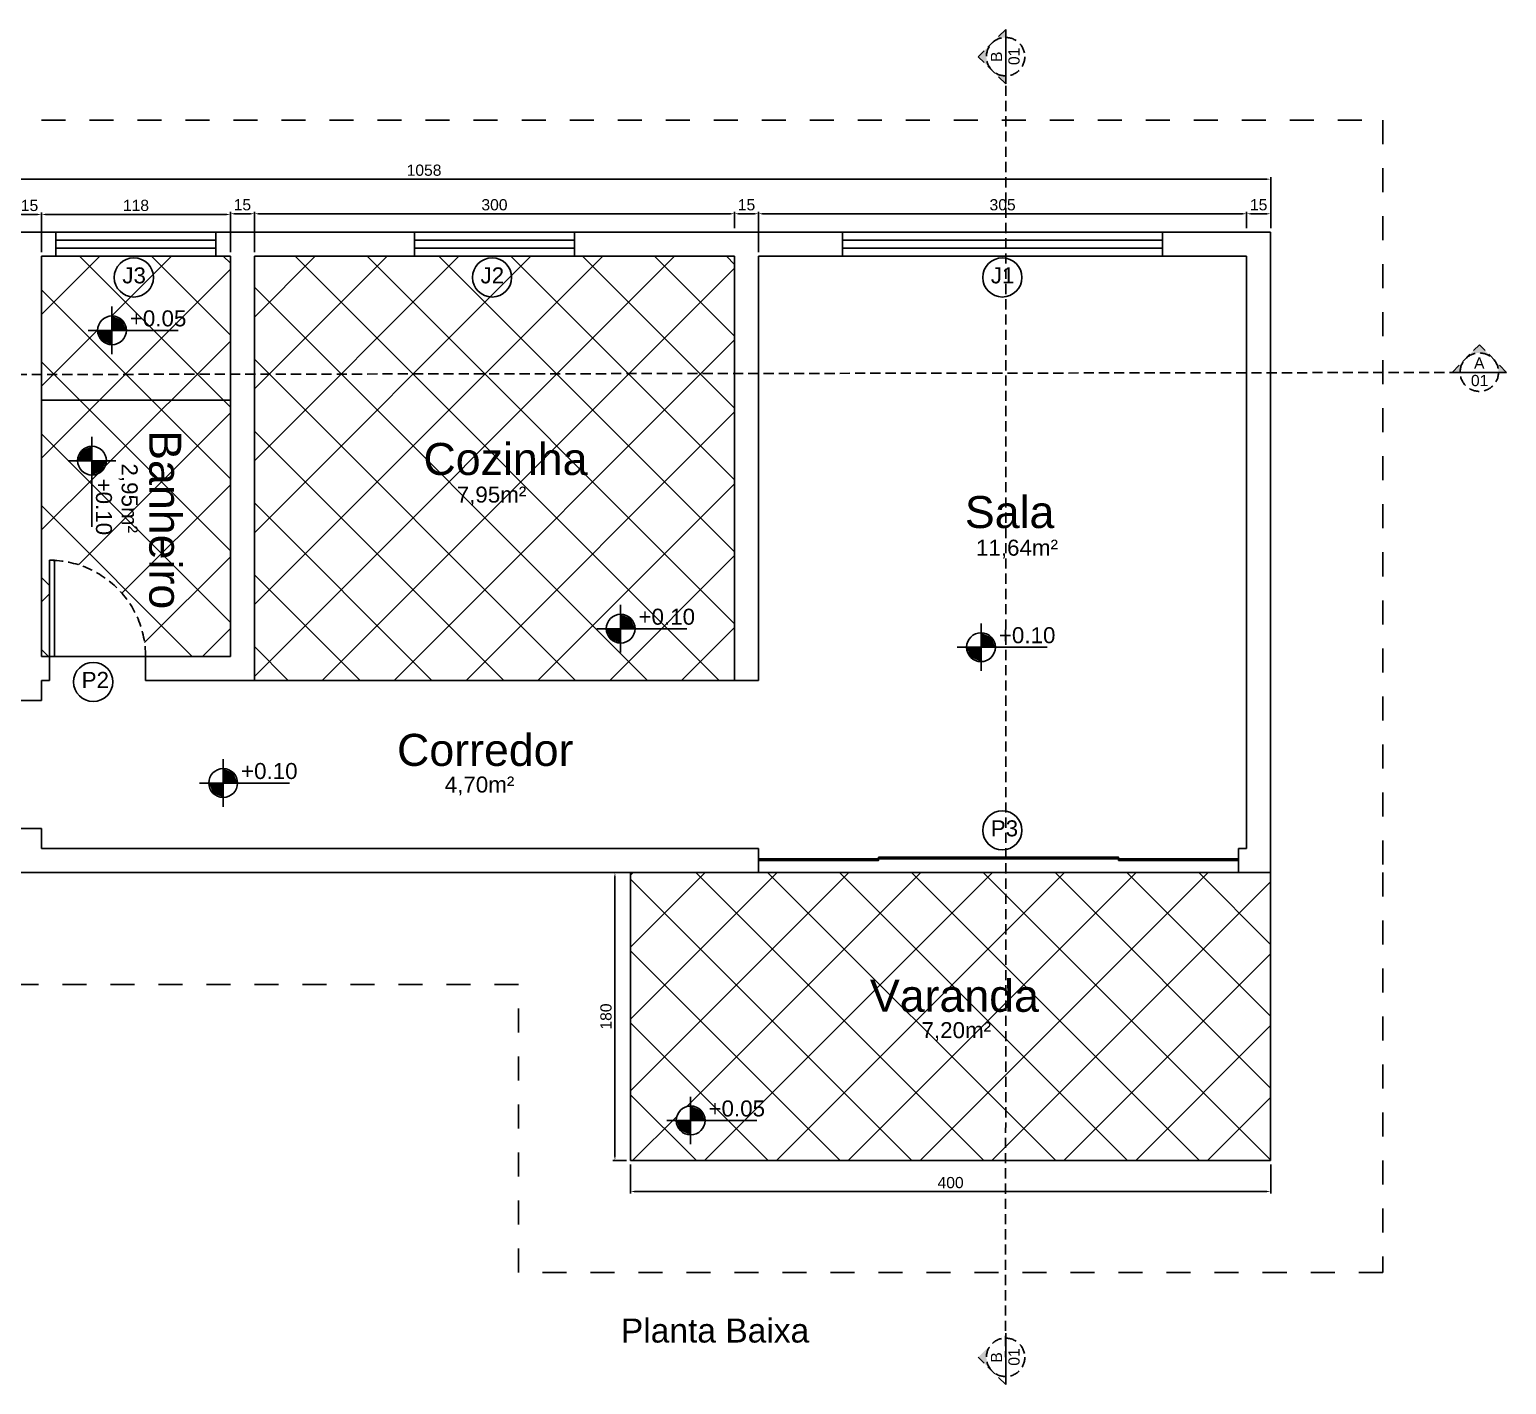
# Model space of a CAD drawing. Header units: millimetres. Extents: x -4297 to -1198, y -429 to 1112.
# Drawn here: x -3728 to -2805, y 266 to 1112 of the extents above; entities that cross this region are included whole.
import ezdxf

# ---------------------------------------------------------------- set-up
doc = ezdxf.new("R2010")
doc.units = ezdxf.units.MM
doc.linetypes.add('JIS_02_1.0', pattern=[2, 1, -1])
doc.linetypes.add('TRACEJADA2', pattern=[9.525, 6.35, -3.175])
for name, color, linetype in [('AMARELA', 50, 'Continuous'), ('AZULEJO', 132, 'Continuous'), ('Camada1', 200, 'TRACEJADA2'), ('Projeção', 10, 'JIS_02_1.0'), ('VERDE', 70, 'Continuous')]:
    doc.layers.add(name, color=color, linetype=linetype)
doc.styles.add('Anotativo', font='arial.ttf')
doc.styles.get("Standard").update_dxf_attribs({"font": 'arial.ttf'})
doc.styles.add('T20', font='arial.ttf', dxfattribs={"height": 15})
doc.dimstyles.new('Cota', dxfattribs={"dimtxt": 7, "dimasz": 2.5, "dimexe": 1.25, "dimexo": 2.5, "dimgap": 2, "dimtad": 1, "dimtxsty": 'Standard', "dimcen": 2.5, "dimclrd": 256, "dimclre": 256, "dimadec": 0, "dimazin": 0, "dimtfac": 1, "dimtmove": 1, "dimatfit": 3, "dimfxl": 1, "dimlwd": -1, "dimarcsym": 0})
pattern_1 = [(45, (-5778.088, -1168.742), (-22.45064, 22.45064), []), (135, (-5778.088, -1168.742), (-22.45064, -22.45064), [])]

# ---------------------------------------------------------------- blocks, each defined once
blk = doc.blocks.new('Janela 200 2.0')
for p, q in [((-100, 0), (-100, 15)), ((100, 15), (100, 0))]:
    blk.add_line(p, q)
at = {"layer": 'VERDE'}
for p, q in [((-100, 10), (100, 10)), ((100, 5), (-100, 5))]:
    blk.add_line(p, q, dxfattribs=at)
blk = doc.blocks.new('Cota-nivel-p')
for p, q in [((0, 0.297), (0, -0.297)), ((-0.297, 0), (0.828, 0))]:
    blk.add_line(p, q)
blk.add_circle((0, 0), 0.18)
for points in [[(0, 0), (-0.18, 0), (0, -0.18), (-0.127, -0.127)], [(0, 0), (0, 0.18), (0.18, 0), (0.127, 0.127)]]:
    blk.add_solid(points)
at = {"style": 'T20'}
blk.add_attdef('COTA', (0.223, 0.05), '', height=0.2, dxfattribs=at)
blk = doc.blocks.new('*D11')
at = {"layer": 'AMARELA', "lineweight": -2, "transparency": 16777216}
for p, q in [((-3354.71, 585.36), (-3363.2, 585.36)), ((-3354.71, 405.36), (-3363.2, 405.36))]:
    blk.add_line(p, q, dxfattribs=at)
at = {"layer": 'AMARELA', "transparency": 16777216}
blk.add_line((-3361.95, 582.86), (-3361.95, 407.86), dxfattribs=at)
for points in [[(-3362.37, 582.86), (-3361.53, 582.86), (-3361.95, 585.36)], [(-3362.37, 407.86), (-3361.53, 407.86), (-3361.95, 405.36)]]:
    blk.add_solid(points, dxfattribs=at)
at = {"layer": 'Defpoints', "color": 0, "transparency": 16777216}
for p in [(-3352.21, 585.36), (-3361.95, 405.36), (-3352.21, 405.36)]:
    blk.add_point(p, dxfattribs=at)
at = {"layer": 'AMARELA', "color": 0, "transparency": 16777216, "insert": (-3367.52, 495.36), "char_height": 7, "attachment_point": 5, "rotation": 90}
blk.add_mtext('180', dxfattribs=at)
blk = doc.blocks.new('*D20')
at = {"layer": 'AMARELA', "lineweight": -2, "transparency": 16777216}
for p, q in [((-3602.21, 972.86), (-3602.21, 998.12)), ((-3587.21, 972.86), (-3587.21, 998.12))]:
    blk.add_line(p, q, dxfattribs=at)
at = {"layer": 'AMARELA', "transparency": 16777216}
blk.add_line((-3599.71, 996.87), (-3589.71, 996.87), dxfattribs=at)
for points in [[(-3599.71, 997.29), (-3599.71, 996.46), (-3602.21, 996.87)], [(-3589.71, 997.29), (-3589.71, 996.46), (-3587.21, 996.87)]]:
    blk.add_solid(points, dxfattribs=at)
at = {"layer": 'Defpoints', "color": 0, "transparency": 16777216}
for p in [(-3587.21, 996.87), (-3602.21, 970.36), (-3587.21, 970.36)]:
    blk.add_point(p, dxfattribs=at)
at = {"layer": 'AMARELA', "color": 0, "transparency": 16777216, "insert": (-3594.71, 1002.45), "char_height": 7, "attachment_point": 5}
blk.add_mtext('15', dxfattribs=at)
blk = doc.blocks.new('*D24')
at = {"layer": 'AMARELA', "lineweight": -2, "transparency": 16777216}
for p, q in [((-3287.21, 987.86), (-3287.21, 998.12)), ((-3272.21, 972.86), (-3272.21, 998.12))]:
    blk.add_line(p, q, dxfattribs=at)
at = {"layer": 'AMARELA', "transparency": 16777216}
blk.add_line((-3284.71, 996.87), (-3274.71, 996.87), dxfattribs=at)
for points in [[(-3284.71, 997.29), (-3284.71, 996.46), (-3287.21, 996.87)], [(-3274.71, 997.29), (-3274.71, 996.46), (-3272.21, 996.87)]]:
    blk.add_solid(points, dxfattribs=at)
at = {"layer": 'Defpoints', "color": 0, "transparency": 16777216}
for p in [(-3272.21, 996.87), (-3287.21, 985.36), (-3272.21, 970.36)]:
    blk.add_point(p, dxfattribs=at)
at = {"layer": 'AMARELA', "color": 0, "transparency": 16777216, "insert": (-3279.71, 1002.45), "char_height": 7, "attachment_point": 5}
blk.add_mtext('15', dxfattribs=at)
blk = doc.blocks.new('*D28')
at = {"layer": 'AMARELA', "lineweight": -2, "transparency": 16777216}
for p, q in [((-2967.21, 987.86), (-2967.21, 998.12)), ((-2952.21, 987.86), (-2952.21, 998.12))]:
    blk.add_line(p, q, dxfattribs=at)
at = {"layer": 'AMARELA', "transparency": 16777216}
blk.add_line((-2964.71, 996.87), (-2954.71, 996.87), dxfattribs=at)
for points in [[(-2964.71, 997.29), (-2964.71, 996.46), (-2967.21, 996.87)], [(-2954.71, 997.29), (-2954.71, 996.46), (-2952.21, 996.87)]]:
    blk.add_solid(points, dxfattribs=at)
at = {"layer": 'Defpoints', "color": 0, "transparency": 16777216}
for p in [(-2952.21, 996.87), (-2967.21, 985.36), (-2952.21, 985.36)]:
    blk.add_point(p, dxfattribs=at)
at = {"layer": 'AMARELA', "color": 0, "transparency": 16777216, "insert": (-2959.71, 1002.45), "char_height": 7, "attachment_point": 5}
blk.add_mtext('15', dxfattribs=at)
blk = doc.blocks.new('*D66')
at = {"layer": 'AMARELA', "lineweight": -2, "transparency": 16777216}
for p, q in [((-3352.21, 402.86), (-3352.21, 384.76)), ((-2952.21, 402.86), (-2952.21, 384.76))]:
    blk.add_line(p, q, dxfattribs=at)
at = {"layer": 'AMARELA', "transparency": 16777216}
blk.add_line((-3349.71, 386.01), (-2954.71, 386.01), dxfattribs=at)
for points in [[(-3349.71, 386.42), (-3349.71, 385.59), (-3352.21, 386.01)], [(-2954.71, 386.42), (-2954.71, 385.59), (-2952.21, 386.01)]]:
    blk.add_solid(points, dxfattribs=at)
at = {"layer": 'Defpoints', "color": 0, "transparency": 16777216}
for p in [(-3352.21, 405.36), (-2952.21, 405.36), (-2952.21, 386.01)]:
    blk.add_point(p, dxfattribs=at)
at = {"layer": 'AMARELA', "color": 0, "transparency": 16777216, "insert": (-3152.21, 391.58), "char_height": 7, "attachment_point": 5}
blk.add_mtext('400', dxfattribs=at)
blk = doc.blocks.new('*D67')
at = {"layer": 'AMARELA', "lineweight": -2, "transparency": 16777216}
for p, q in [((-4010.21, 987.86), (-4010.21, 1019.72)), ((-2952.21, 987.86), (-2952.21, 1019.72))]:
    blk.add_line(p, q, dxfattribs=at)
at = {"layer": 'AMARELA', "transparency": 16777216}
blk.add_line((-4007.71, 1018.47), (-2954.71, 1018.47), dxfattribs=at)
for points in [[(-4007.71, 1018.88), (-4007.71, 1018.05), (-4010.21, 1018.47)], [(-2954.71, 1018.88), (-2954.71, 1018.05), (-2952.21, 1018.47)]]:
    blk.add_solid(points, dxfattribs=at)
at = {"layer": 'Defpoints', "color": 0, "transparency": 16777216}
for p in [(-2952.21, 1018.47), (-4010.21, 985.36), (-2952.21, 985.36)]:
    blk.add_point(p, dxfattribs=at)
at = {"layer": 'AMARELA', "color": 0, "transparency": 16777216, "insert": (-3481.21, 1024.04), "char_height": 7, "attachment_point": 5}
blk.add_mtext('1058', dxfattribs=at)
blk = doc.blocks.new('*D69')
at = {"layer": 'AMARELA', "lineweight": -2, "transparency": 16777216}
for p, q in [((-3735.21, 972.86), (-3735.21, 997.71)), ((-3720.21, 972.86), (-3720.21, 997.71))]:
    blk.add_line(p, q, dxfattribs=at)
at = {"layer": 'AMARELA', "transparency": 16777216}
blk.add_line((-3732.71, 996.46), (-3722.71, 996.46), dxfattribs=at)
for points in [[(-3732.71, 996.87), (-3732.71, 996.04), (-3735.21, 996.46)], [(-3722.71, 996.87), (-3722.71, 996.04), (-3720.21, 996.46)]]:
    blk.add_solid(points, dxfattribs=at)
at = {"layer": 'Defpoints', "color": 0, "transparency": 16777216}
for p in [(-3720.21, 996.46), (-3735.21, 970.36), (-3720.21, 970.36)]:
    blk.add_point(p, dxfattribs=at)
at = {"layer": 'AMARELA', "color": 0, "transparency": 16777216, "insert": (-3727.71, 1002.03), "char_height": 7, "attachment_point": 5}
blk.add_mtext('15', dxfattribs=at)
blk = doc.blocks.new('*D71')
at = {"layer": 'AMARELA', "lineweight": -2, "transparency": 16777216}
for p, q in [((-3720.21, 987.78), (-3720.21, 997.71)), ((-3602.21, 987.99), (-3602.21, 997.71))]:
    blk.add_line(p, q, dxfattribs=at)
at = {"layer": 'AMARELA', "transparency": 16777216}
blk.add_line((-3717.71, 996.46), (-3604.71, 996.46), dxfattribs=at)
for points in [[(-3717.71, 996.87), (-3717.71, 996.04), (-3720.21, 996.46)], [(-3604.71, 996.87), (-3604.71, 996.04), (-3602.21, 996.46)]]:
    blk.add_solid(points, dxfattribs=at)
at = {"layer": 'Defpoints', "color": 0, "transparency": 16777216}
for p in [(-3602.21, 996.46), (-3720.21, 985.28), (-3602.21, 985.49)]:
    blk.add_point(p, dxfattribs=at)
at = {"layer": 'AMARELA', "color": 0, "transparency": 16777216, "insert": (-3661.21, 1002.03), "char_height": 7, "attachment_point": 5}
blk.add_mtext('118', dxfattribs=at)
blk = doc.blocks.new('*D72')
at = {"layer": 'AMARELA', "lineweight": -2, "transparency": 16777216}
for p, q in [((-3587.21, 987.99), (-3587.21, 998.12)), ((-3287.21, 987.86), (-3287.21, 998.12))]:
    blk.add_line(p, q, dxfattribs=at)
at = {"layer": 'AMARELA', "transparency": 16777216}
blk.add_line((-3584.71, 996.87), (-3289.71, 996.87), dxfattribs=at)
for points in [[(-3584.71, 997.29), (-3584.71, 996.46), (-3587.21, 996.87)], [(-3289.71, 997.29), (-3289.71, 996.46), (-3287.21, 996.87)]]:
    blk.add_solid(points, dxfattribs=at)
at = {"layer": 'Defpoints', "color": 0, "transparency": 16777216}
for p in [(-3287.21, 996.87), (-3587.21, 985.49), (-3287.21, 985.36)]:
    blk.add_point(p, dxfattribs=at)
at = {"layer": 'AMARELA', "color": 0, "transparency": 16777216, "insert": (-3437.21, 1002.45), "char_height": 7, "attachment_point": 5}
blk.add_mtext('300', dxfattribs=at)
blk = doc.blocks.new('*D73')
at = {"layer": 'AMARELA', "lineweight": -2, "transparency": 16777216}
for p, q in [((-3272.21, 987.99), (-3272.21, 998.12)), ((-2967.21, 987.99), (-2967.21, 998.12))]:
    blk.add_line(p, q, dxfattribs=at)
at = {"layer": 'AMARELA', "transparency": 16777216}
blk.add_line((-3269.71, 996.87), (-2969.71, 996.87), dxfattribs=at)
for points in [[(-3269.71, 997.29), (-3269.71, 996.46), (-3272.21, 996.87)], [(-2969.71, 997.29), (-2969.71, 996.46), (-2967.21, 996.87)]]:
    blk.add_solid(points, dxfattribs=at)
at = {"layer": 'Defpoints', "color": 0, "transparency": 16777216}
for p in [(-2967.21, 996.87), (-3272.21, 985.49), (-2967.21, 985.49)]:
    blk.add_point(p, dxfattribs=at)
at = {"layer": 'AMARELA', "color": 0, "transparency": 16777216, "insert": (-3119.71, 1002.45), "char_height": 7, "attachment_point": 5}
blk.add_mtext('305', dxfattribs=at)

msp = doc.modelspace()

# ---------------------------------------------------------------- hatches: boundary and pattern name
at = {"layer": 'AZULEJO'}
h = msp.add_hatch(dxfattribs=at)
h.set_pattern_fill('NET', color=256, scale=10, angle=45)
h.set_pattern_definition(pattern_1)
h.paths.add_polyline_path([(-3602.214, 880.359), (-3602.214, 970.359), (-3720.214, 970.359), (-3720.214, 880.359)])
h.paths.add_polyline_path([(-3667.205, 924.018, -1), (-3685.205, 924.018, -1)], flags=16)
h.paths.add_polyline_path([(-3602.214, 880.359), (-3720.214, 880.359), (-3720.214, 720.359), (-3715.214, 720.359), (-3715.214, 780.359), (-3712.214, 780.359), (-3712.214, 780.284, -0.3996375), (-3655.214, 720.359), (-3602.214, 720.359)])
h.paths.add_polyline_path([(-3679.709, 842.597, -1), (-3697.709, 842.597, -1)], flags=16)
h.paths.add_polyline_path([(-3667.545, 924.038), (-3619.688, 924.038), (-3619.688, 939.038), (-3667.545, 939.038)], flags=24)
h.paths.add_polyline_path([(-3688.689, 833.937), (-3688.689, 787.985), (-3673.689, 787.985), (-3673.689, 833.937)], flags=24)
h.paths.add_polyline_path([(-3675.658, 843.789), (-3675.658, 795.31), (-3655.051, 795.31), (-3655.051, 843.789)], flags=24)
h.paths.add_polyline_path([(-3663.819, 868.697), (-3663.819, 746.855), (-3622.605, 746.855), (-3622.605, 868.697)], flags=24)
h = msp.add_hatch(dxfattribs=at)
h.set_pattern_fill('NET', color=256, scale=10, angle=45)
h.set_pattern_definition(pattern_1)
h.paths.add_polyline_path([(-3287.214, 970.359), (-3587.214, 970.359), (-3587.214, 705.359), (-3287.214, 705.359)])
h.paths.add_polyline_path([(-3367.382, 737.646, -1), (-3349.382, 737.646, -1)], flags=16)
h.paths.add_polyline_path([(-2952.214, 585.359), (-3352.214, 585.359), (-3352.214, 405.359), (-2952.214, 405.359)])
h.paths.add_polyline_path([(-3305.635, 430.451, -1), (-3323.635, 430.451, -1)], flags=16)
h.paths.add_polyline_path([(-3349.722, 737.666), (-3303.769, 737.666), (-3303.769, 752.666), (-3349.722, 752.666)], flags=24)
h.paths.add_polyline_path([(-3463.964, 810.921), (-3415.485, 810.921), (-3415.485, 831.528), (-3463.964, 831.528)], flags=24)
h.paths.add_polyline_path([(-3487.965, 822.419), (-3375.455, 822.419), (-3375.455, 863.633), (-3487.965, 863.633)], flags=24)
h.paths.add_polyline_path([(-3305.975, 430.471), (-3258.594, 430.471), (-3258.594, 445.471), (-3305.975, 445.471)], flags=24)
h.paths.add_polyline_path([(-3173.539, 476.358), (-3125.06, 476.358), (-3125.06, 496.966), (-3173.539, 496.966)], flags=24)
h.paths.add_polyline_path([(-3207.729, 487.393), (-3092.094, 487.393), (-3092.094, 528.607), (-3207.729, 528.607)], flags=24)
at = {"layer": 'Camada1'}
h = msp.add_hatch(color=256, dxfattribs=at)
h.dxf.hatch_style = 1
h.paths.add_polyline_path([(-3117.663, 1111.952), (-3126.298, 1103.5, -0.2020483), (-3117.663, 1107.002)])
h.paths.add_polyline_path([(-3117.663, 1078.055), (-3117.663, 1083.005, -0.1971729), (-3126.137, 1086.349)])
h = msp.add_hatch(color=256, dxfattribs=at)
h.dxf.hatch_style = 1
h.paths.add_polyline_path([(-3126.137, 1086.349, -0.2041418), (-3129.824, 1095.004, -0.1992624), (-3126.298, 1103.5), (-3134.979, 1095.004)])
h = msp.add_hatch(color=256, dxfattribs=at)
h.dxf.hatch_style = 1
h.paths.add_polyline_path([(-2830.483, 906.221, -0.4205096), (-2813.332, 906.381), (-2821.829, 915.062)])
h = msp.add_hatch(color=256, dxfattribs=at)
h.dxf.hatch_style = 1
h.paths.add_polyline_path([(-2804.881, 897.747), (-2813.332, 906.381, -0.2020483), (-2809.83, 897.747)])
h.paths.add_polyline_path([(-2838.777, 897.747), (-2833.828, 897.747, -0.1971729), (-2830.483, 906.221)])
h = msp.add_hatch(color=256, dxfattribs=at)
h.dxf.hatch_style = 1
h.paths.add_polyline_path([(-3126.137, 273.809, -0.2041418), (-3129.824, 282.463, -0.1992624), (-3126.298, 290.96), (-3134.979, 282.463)])

# ---------------------------------------------------------------- linework, layer by layer
for p, q in [((-4010.214, 985.359), (-2952.214, 985.359)), ((-3711.214, 970.359), (-3711.214, 985.359)), ((-3611.214, 985.359), (-3611.214, 970.359)), ((-3487.214, 970.359), (-3487.214, 985.359)), ((-3387.214, 985.359), (-3387.214, 970.359)), ((-2952.214, 985.359), (-2952.214, 585.359)), ((-3720.214, 720.359), (-3720.214, 970.359)), ((-3720.214, 970.359), (-3602.214, 970.359)), ((-3602.214, 720.359), (-3602.214, 970.359)), ((-3587.214, 705.359), (-3587.214, 970.359)), ((-3587.214, 970.359), (-3287.214, 970.359)), ((-3287.214, 705.359), (-3287.214, 970.359)), ((-3272.214, 705.359), (-3272.214, 970.359)), ((-3272.214, 970.359), (-2967.214, 970.359)), ((-2967.214, 970.359), (-2967.214, 600.359)), ((-3720.214, 880.359), (-3602.214, 880.359)), ((-3720.214, 720.359), (-3602.214, 720.359)), ((-3715.214, 705.359), (-3715.214, 720.359)), ((-3715.214, 720.359), (-3655.214, 720.359)), ((-3655.214, 720.359), (-3655.214, 705.359)), ((-3720.214, 705.359), (-3715.214, 705.359)), ((-3720.214, 692.859), (-3720.214, 705.359)), ((-3655.214, 705.359), (-3272.214, 705.359)), ((-3720.214, 600.359), (-3720.214, 612.859)), ((-3272.214, 600.359), (-3720.214, 600.359)), ((-3272.214, 600.359), (-3272.214, 585.359)), ((-2967.214, 600.359), (-2972.214, 600.359)), ((-2972.214, 600.359), (-2972.214, 585.359)), ((-2952.214, 585.359), (-4010.214, 585.359)), ((-2952.214, 585.359), (-3352.214, 585.359)), ((-3352.214, 585.359), (-3352.214, 405.359)), ((-2952.214, 405.359), (-2952.214, 585.359)), ((-3352.214, 405.359), (-2952.214, 405.359))]:
    msp.add_line(p, q)
for points in [[(-3735.214, 692.859), (-3720.214, 692.859)], [(-3720.214, 612.859), (-3735.214, 612.859), (-3735.214, 616.859)]]:
    msp.add_lwpolyline(points)
at = {"layer": 'AMARELA'}
for centre in [(-3662.535, 957.105), (-3438.705, 957.105), (-3119.884, 957.105), (-3687.944, 704.383), (-3119.884, 611.663)]:
    msp.add_circle(centre, 12.238, dxfattribs=at)
at = {"layer": 'Camada1'}
for p, q in [((-3117.663, 1111.952), (-3134.979, 1095.004)), ((-3117.663, 1079.843), (-3117.663, 1111.952)), ((-3117.663, 1080.164), (-3117.663, 1110.164)), ((-3117.663, 1110.164), (-3117.663, 1078.055)), ((-3117.663, 1078.055), (-3134.979, 1095.004)), ((-3117.663, 1095.897), (-3117.824, 282.463)), ((-2838.777, 897.747), (-2821.829, 915.062)), ((-2804.881, 897.747), (-2821.829, 915.062)), ((-4278.724, 895.676), (-2821.668, 897.747)), ((-2806.668, 897.747), (-2838.777, 897.747)), ((-2836.99, 897.747), (-2804.881, 897.747)), ((-2836.668, 897.747), (-2806.668, 897.747)), ((-3117.663, 267.624), (-3117.663, 297.624)), ((-3117.663, 297.624), (-3117.663, 265.515)), ((-3117.663, 265.515), (-3134.979, 282.463))]:
    msp.add_line(p, q, dxfattribs=at)
for centre in [(-3117.824, 1095.004), (-2821.829, 897.908), (-3117.824, 282.463)]:
    msp.add_circle(centre, 12, dxfattribs=at)
at = {"layer": 'Projeção', "ltscale": 15}
msp.add_lwpolyline([(-3422.214, 335.359), (-3422.214, 515.359), (-4080.214, 515.359), (-4080.214, 1055.359), (-2882.214, 1055.359), (-2882.214, 585.359), (-2882.214, 335.359)], close=True, dxfattribs=at)
at = {"layer": 'Projeção', "linetype": 'TRACEJADA2'}
msp.add_arc((-3715.214, 720.359), 60, 0, 90, dxfattribs=at)
at = {"layer": 'VERDE'}
for p, q in [((-3711.214, 980.359), (-3611.214, 980.359)), ((-3487.214, 980.359), (-3387.214, 980.359)), ((-3611.214, 975.359), (-3711.214, 975.359)), ((-3387.214, 975.359), (-3487.214, 975.359))]:
    msp.add_line(p, q, dxfattribs=at)
for points in [[(-3715.214, 720.359), (-3715.214, 780.359), (-3712.214, 780.359), (-3712.214, 720.359)], [(-3272.214, 593.859), (-3197.214, 593.859), (-3197.214, 592.859), (-3272.214, 592.859)], [(-3197.214, 594.859), (-3122.214, 594.859), (-3122.214, 593.859), (-3197.214, 593.859)], [(-3122.214, 594.859), (-3047.214, 594.859), (-3047.214, 593.859), (-3122.214, 593.859)], [(-3047.214, 593.859), (-2972.214, 593.859), (-2972.214, 592.859), (-3047.214, 592.859)]]:
    msp.add_lwpolyline(points, close=True, dxfattribs=at)

# ---------------------------------------------------------------- block references
msp.add_blockref('Janela 200 2.0', (-3119.714, 970.359))
at = {"layer": 'AMARELA', "xscale": 50, "yscale": 50, "zscale": 50}
for p, values in [((-3676.205, 924.018), {'COTA': '+0.05'}), ((-3358.382, 737.646), {'COTA': '+0.10'}), ((-3133.204, 726.078), {'COTA': '+0.10'}), ((-3606.721, 641.246), {'COTA': '+0.10'}), ((-3314.635, 430.451), {'COTA': '+0.05'})]:
    msp.add_blockref('Cota-nivel-p', p, dxfattribs=at).add_auto_attribs(values)
at = {"layer": 'AMARELA', "xscale": 50, "yscale": 50, "zscale": 50, "rotation": 270}
msp.add_blockref('Cota-nivel-p', (-3688.709, 842.597), dxfattribs=at).add_auto_attribs({'COTA': '+0.10'})

# ---------------------------------------------------------------- texts
at = {"insert": (-3358.199, 306.705), "char_height": 15, "attachment_point": 1, "style": 'T20'}
msp.add_mtext_dynamic_manual_height_columns('Planta Baixa', width=246.31152, gutter_width=12.5, heights=[0], dxfattribs=at)
at = {"layer": 'AMARELA', "char_height": 10, "attachment_point": 1}
for s, insert in [('J3', (-3669.74, 963.369)), ('J2', (-3445.91, 963.369)), ('J1', (-3127.089, 963.369)), ('P2', (-3695.149, 710.648)), ('P3', (-3127.089, 617.928))]:
    msp.add_mtext(s, dxfattribs=dict(at, insert=insert))
at = {"layer": 'AMARELA', "attachment_point": 1, "rotation": 270}
for s, insert, char_height in [('Banheiro', (-3632.898, 861.651), 20), ('2,95m²', (-3660.157, 840.88), 10)]:
    msp.add_mtext_dynamic_manual_height_columns(s, width=218.17146, gutter_width=12.5, heights=[0], dxfattribs=dict(at, insert=insert, char_height=char_height))
at = {"layer": 'AMARELA', "attachment_point": 1}
for s, insert, char_height in [('Cozinha', (-3481.574, 853.68), 20), ('7,95m²', (-3460.803, 826.422), 10), ('Sala', (-3143.28, 820.52), 20), ('11,64m²', (-3136.331, 793.257), 10), ('Corredor', (-3498.081, 671.938), 20), ('4,70m²', (-3468.291, 645.313), 10), ('Varanda', (-3202.606, 518.314), 20), ('7,20m²', (-3170.377, 491.86), 10)]:
    msp.add_mtext_dynamic_manual_height_columns(s, width=218.17146, gutter_width=12.5, heights=[0], dxfattribs=dict(at, insert=insert, char_height=char_height))
at = {"layer": 'Camada1', "char_height": 7, "width": 12.70383, "attachment_point": 1, "rotation": 90, "style": 'Anotativo'}
for s, insert in [('01', (-3116.107, 1089.754)), ('B', (-3127.052, 1091.703)), ('01', (-3116.107, 277.214)), ('B', (-3127.052, 279.163))]:
    msp.add_mtext(s, dxfattribs=dict(at, insert=insert))
at = {"layer": 'Camada1', "char_height": 7, "width": 12.70383, "attachment_point": 1, "style": 'Anotativo'}
for s, insert in [('A', (-2825.129, 907.135)), ('01', (-2827.078, 896.19))]:
    msp.add_mtext(s, dxfattribs=dict(at, insert=insert))

# ---------------------------------------------------------------- dimensions: what is measured, and where the dimension line sits
at = {"layer": 'AMARELA'}
for base, p1, p2, picture, middle in [((-2952.214, 1018.466), (-4010.214, 985.359), (-2952.214, 985.359), '*D67', (-3481.214, 1024.04)), ((-3720.214, 996.458), (-3735.214, 970.359), (-3720.214, 970.359), '*D69', (-3727.714, 1002.032)), ((-3602.214, 996.458), (-3720.214, 985.284), (-3602.214, 985.492), '*D71', (-3661.214, 1002.032)), ((-3287.214, 996.874), (-3587.214, 985.492), (-3287.214, 985.359), '*D72', (-3437.214, 1002.451)), ((-2967.214, 996.874), (-3272.214, 985.492), (-2967.214, 985.492), '*D73', (-3119.714, 1002.451)), ((-2952.214, 386.007), (-3352.214, 405.359), (-2952.214, 405.359), '*D66', (-3152.214, 391.581))]:
    dim = msp.add_linear_dim(base=base, p1=p1, p2=p2, dimstyle='Cota', dxfattribs=at)
    dim.commit()
    dim.dimension.update_dxf_attribs({"geometry": picture, "text_midpoint": middle})
for base, p1, p2, picture, middle in [((-3587.214, 996.874), (-3602.214, 970.359), (-3587.214, 970.359), '*D20', (-3594.714, 1002.448)), ((-3272.214, 996.874), (-3287.214, 985.359), (-3272.214, 970.359), '*D24', (-3279.714, 1002.448)), ((-2952.214, 996.874), (-2967.214, 985.359), (-2952.214, 985.359), '*D28', (-2959.714, 1002.448))]:
    dim = msp.add_linear_dim(base=base, p1=p1, p2=p2, dimstyle='Cota', override={"dimtmove": 1}, dxfattribs=at)
    dim.commit()
    dim.dimension.update_dxf_attribs({"geometry": picture, "text_midpoint": middle})
dim = msp.add_linear_dim(base=(-3361.949, 405.359), p1=(-3352.214, 585.359), p2=(-3352.214, 405.359), angle=90, dimstyle='Cota', dxfattribs=at)
dim.commit()
dim.dimension.update_dxf_attribs({"geometry": '*D11', "text_midpoint": (-3367.523, 495.359)})

doc.saveas('drawing.dxf')
